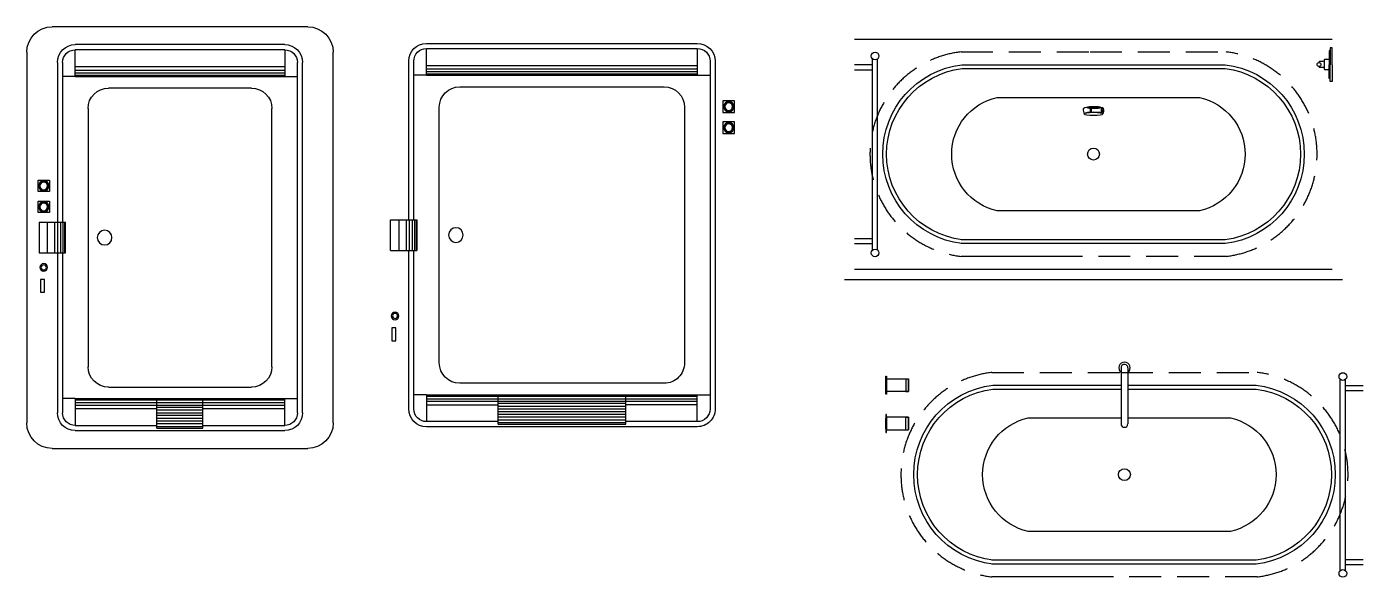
# Model space of a CAD drawing. Header units: millimetres. Extents: x 14385 to 129787, y 107826 to 186798.
# Drawn here: x 60271 to 65503, y 140163 to 142317 of the extents above; entities that cross this region are included whole.
import ezdxf

# ---------------------------------------------------------------- set-up
doc = ezdxf.new("R2010")
doc.units = ezdxf.units.MM
doc.header["$LTSCALE"] = 1000
doc.linetypes.add('HIDDEN2', pattern=[0.1875, 0.125, -0.0625])
doc.layers.add('FF-FIXT', color=31, linetype='Continuous')
doc.layers.add('FF-FURN', color=51, linetype='Continuous')

# ---------------------------------------------------------------- blocks, each defined once
blk = doc.blocks.new('A$C5D093933')
for p, q in [((810, 1346.2, -0.1), (690, 1346.2, -0.1)), ((690, 1346.2, -0.1), (690, 1243, -0.1)), ((810, 1346.2, -0.1), (810, 1243, -0.1)), ((124.9, 1205.3, -0.1), (20, 1205.3, -0.1)), ((20, 1205.3, -0.1), (20, 145.3, -0.1)), ((690, 1255.3, -0.1), (70, 1255.3, -0.1)), ((124.9, 1205.3, -0.1), (124.9, 1255.3, -0.1)), ((690, 1243, -0.1), (810, 1243, -0.1)), ((1430, 1255.3, -0.1), (810, 1255.3, -0.1)), ((1375.1, 1205.3, -0.1), (1375.1, 1255.3, -0.1)), ((1375.1, 1205.3, -0.1), (1480, 1205.3, -0.1)), ((1480, 925.3, -0.1), (1480, 1205.3, -0.1)), ((1490, 925.3, -0.1), (1375.1, 925.3, -0.1)), ((1375.1, 925.3, -0.1), (1375.1, 425.3, -0.1)), ((1490, 925.3, -0.1), (1490, 425.3, -0.1)), ((1490, 425.3, -0.1), (1375.1, 425.3, -0.1)), ((1480, 145.3, -0.1), (1480, 425.3, -0.1)), ((20, 145.3, -0.1), (124.9, 145.3, -0.1)), ((124.9, 145.3, -0.1), (124.9, 95.3, -0.1)), ((1480, 145.3, -0.1), (1375.1, 145.3, -0.1)), ((1375.1, 145.3, -0.1), (1375.1, 95.3, -0.1)), ((70, 95.3, -0.1), (1430, 95.3, -0.1))]:
    blk.add_line(p, q)
at = {"color": 8}
for p, q in [((690, 1313.6, -0.1), (810, 1313.6, -0.1)), ((690, 1275.3, -0.1), (70, 1275.3, -0.1)), ((690, 1285.7, -0.1), (810, 1285.7, -0.1)), ((690, 1273.9, -0.1), (810, 1273.9, -0.1)), ((690, 1262, -0.1), (810, 1262, -0.1)), ((1430, 1275.3, -0.1), (810, 1275.3, -0.1)), ((0, 1205.3, -0.1), (0, 145.3, -0.1)), ((86.2, 1205.3, -0.1), (86.2, 145.3, -0.1)), ((100, 1205.3, -0.1), (100, 145.3, -0.1)), ((109.8, 1205.3, -0.1), (109.8, 145.3, -0.1)), ((119.9, 1205.3, -0.1), (119.9, 145.3, -0.1)), ((124.9, 1205.3, -0.1), (124.9, 145.3, -0.1)), ((690, 1252.7, -0.1), (810, 1252.7, -0.1)), ((690, 1246.4, -0.1), (810, 1246.4, -0.1)), ((1375.1, 1205.3, -0.1), (1375.1, 145.3, -0.1)), ((1380.1, 1205.3, -0.1), (1380.1, 145.3, -0.1)), ((1390.2, 1205.3, -0.1), (1390.2, 145.3, -0.1)), ((1400, 1205.3, -0.1), (1400, 145.3, -0.1)), ((1413.8, 1205.3, -0.1), (1413.8, 925.3, -0.1)), ((1500, 145.3, -0.1), (1500, 1205.3, -0.1)), ((1250, 1155.3, -0.1), (250, 1155.3, -0.1)), ((170, 1075.3, -0.1), (170, 275.3, -0.1)), ((1330, 275.3, -0.1), (1330, 1075.3, -0.1)), ((1408.3, 925.3, -0.1), (1408.3, 425.3, -0.1)), ((1419.2, 925.3, -0.1), (1419.2, 425.3, -0.1)), ((1430, 925.3, -0.1), (1430, 425.3, -0.1)), ((1440, 925.3, -0.1), (1440, 425.3, -0.1)), ((1450.8, 925.3, -0.1), (1450.8, 425.3, -0.1)), ((1461.6, 925.3, -0.1), (1461.6, 425.3, -0.1)), ((1472.5, 925.3, -0.1), (1472.5, 425.3, -0.1)), ((1483.4, 925.3, -0.1), (1483.4, 425.3, -0.1)), ((1413.8, 145.3, -0.1), (1413.8, 425.3, -0.1)), ((250, 195.3, -0.1), (1250, 195.3, -0.1)), ((70, 75.3, -0.1), (1430, 75.3, -0.1))]:
    blk.add_line(p, q, dxfattribs=at)
at = {"elevation": -0.1}
for points in [[(1113.6, 1340.8), (1163.6, 1340.8), (1163.6, 1325.8), (1113.6, 1325.8)], [(225.2, 45), (270.2, 45), (270.2, 0), (225.2, 0)], [(307.4, 45), (352.4, 45), (352.4, 0), (307.4, 0)]]:
    blk.add_lwpolyline(points, close=True, dxfattribs=at)
at = {"color": 8}
for centre, radius in [((1066.6, 1328.5, -0.1), 15), ((1066.6, 1328.5, -0.1), 10), ((247.6, 22.1, -0.1), 20), ((247.6, 22.1, -0.1), 15), ((329.8, 22.1, -0.1), 20), ((329.8, 22.1, -0.1), 15)]:
    blk.add_circle(centre, radius, dxfattribs=at)
for centre, radius in [((750, 1090.3, -0.1), 28.6), ((247.6, 22.1, -0.1), 17), ((329.8, 22.1, -0.1), 17)]:
    blk.add_circle(centre, radius)
for centre, radius, start, end in [((70, 1205.3, -0.1), 70, 90, 180), ((1430, 1205.3, -0.1), 70, 0, 90), ((250, 1075.3, -0.1), 80, 90, 180), ((1250, 1075.3, -0.1), 80, 0, 90), ((250, 275.3, -0.1), 80, 180, 270), ((1250, 275.3, -0.1), 80, 270, 0), ((70, 145.3, -0.1), 70, 180, 270), ((1430, 145.3, -0.1), 70, 270, 0)]:
    blk.add_arc(centre, radius, start, end, dxfattribs=at)
for centre, start, end in [((70, 1205.3, -0.1), 90, 180), ((1430, 1205.3, -0.1), 0, 90), ((70, 145.3, -0.1), 180, 270), ((1430, 145.3, -0.1), 270, 0)]:
    blk.add_arc(centre, 50, start, end)
blk = doc.blocks.new('A$C1F43706B')
for p, q in [((-444.2, 825), (555.8, 825)), ((-354.2, 735), (-354.2, 630.1)), ((-354.2, 735), (465.8, 735)), ((465.8, 630.1), (465.8, 735)), ((-544.2, -725), (-544.2, 725)), ((-404.2, -685), (-404.2, 685)), ((515.8, 685), (515.8, 60)), ((655.8, 725), (655.8, -725)), ((-354.2, 630.1), (-404.2, 630.1)), ((465.8, 630.1), (515.8, 630.1)), ((606.7, 60), (503.5, 60)), ((503.5, -60), (503.5, 60)), ((606.7, 60), (606.7, -60)), ((606.7, -60), (503.5, -60)), ((515.8, -60), (515.8, -685)), ((-354.2, -630.1), (-404.2, -630.1)), ((-354.2, -735), (-354.2, -630.1)), ((-34.2, -745), (-34.2, -630.1)), ((145.8, -630.1), (-34.2, -630.1)), ((145.8, -745), (145.8, -630.1)), ((465.8, -630.1), (465.8, -735)), ((465.8, -630.1), (515.8, -630.1)), ((-34.2, -735), (-354.2, -735)), ((145.8, -745), (-34.2, -745)), ((465.8, -735), (145.8, -735)), ((555.8, -825), (-444.2, -825))]:
    blk.add_line(p, q)
at = {"color": 8}
for p, q in [((506.8, -60), (506.8, 60)), ((513.2, -60), (513.2, 60)), ((522.5, -60), (522.5, 60)), ((534.3, -60), (534.3, 60)), ((546.2, -60), (546.2, 60)), ((574.1, -60), (574.1, 60)), ((465.8, -635.1), (-354.2, -635.1)), ((465.8, -645.2), (-354.2, -645.2)), ((465.8, -655), (-354.2, -655)), ((145.8, -663.3), (-34.2, -663.3)), ((145.8, -674.2), (-34.2, -674.2)), ((465.8, -630.1), (145.8, -630.1)), ((465.8, -668.8), (145.8, -668.8)), ((145.8, -685), (-34.2, -685)), ((145.8, -695), (-34.2, -695)), ((145.8, -705.8), (-34.2, -705.8)), ((145.8, -716.6), (-34.2, -716.6)), ((145.8, -727.5), (-34.2, -727.5)), ((145.8, -738.4), (-34.2, -738.4))]:
    blk.add_line(p, q, dxfattribs=at)
for points in [[(566.2, 224.8), (566.2, 179.8), (611.2, 179.8), (611.2, 224.8)], [(566.2, 142.6), (566.2, 97.6), (611.2, 97.6), (611.2, 142.6)], [(601.3, -163.6), (601.3, -213.6), (586.3, -213.6), (586.3, -163.6)]]:
    blk.add_lwpolyline(points, close=True)
for centre, radius in [((589, 202.4), 20), ((589, 202.4), 15), ((589, 120.2), 20), ((589, 120.2), 15)]:
    blk.add_circle(centre, radius, dxfattribs=at)
for centre, radius in [((589, 202.4), 17), ((589, 120.2), 17), ((350.8, 0), 28.6)]:
    blk.add_circle(centre, radius)
for centre, radius, start, end in [((-444.2, 725), 100, 90, 180), ((555.8, 725), 100, 0, 90), ((-354.2, 685), 50, 90, 180), ((465.8, 685), 50, 0, 90), ((-444.2, -725), 100, 180, 270), ((-354.2, -685), 50, 180, 270), ((465.8, -685), 50, 270, 0), ((555.8, -725), 100, 270, 0)]:
    blk.add_arc(centre, radius, start, end)
at = {"layer": 'FF-FURN', "color": 8}
for p, q in [((-354.2, 755), (465.8, 755)), ((-424.2, -685), (-424.2, 685)), ((535.8, 685), (535.8, 60)), ((465.8, 668.8), (-354.2, 668.8)), ((465.8, 655), (-354.2, 655)), ((465.8, 645.2), (-354.2, 645.2)), ((465.8, 635.1), (-354.2, 635.1)), ((465.8, 630.1), (-354.2, 630.1)), ((-224.2, 585), (335.8, 585)), ((-304.2, -505), (-304.2, 505)), ((415.8, 505), (415.8, -505)), ((535.8, -60), (535.8, -685)), ((335.8, -585), (-224.2, -585)), ((-34.2, -630.1), (-354.2, -630.1)), ((-34.2, -668.8), (-354.2, -668.8)), ((465.8, -755), (-354.2, -755))]:
    blk.add_line(p, q, dxfattribs=at)
for radius in [15, 10]:
    blk.add_circle((589, -116.6), radius, dxfattribs=at)
for centre, radius, start, end in [((-354.2, 685), 70, 90, 180), ((465.8, 685), 70, 0, 90), ((-224.2, 505), 80, 90, 180), ((335.8, 505), 80, 0, 90), ((-224.2, -505), 80, 180, 270), ((335.8, -505), 80, 270, 0), ((-354.2, -685), 70, 180, 270), ((465.8, -685), 70, 270, 0)]:
    blk.add_arc(centre, radius, start, end, dxfattribs=at)

msp = doc.modelspace()

# ---------------------------------------------------------------- linework, layer by layer
at = {"layer": 'FF-FIXT'}
for p, q in [((63512, 142268.9), (65382, 142268.9)), ((63582, 142167.7), (63512, 142167.7)), ((63582, 141443.6), (63582, 142191.6)), ((63602, 141443.6), (63602, 142191.6)), ((63582, 142147.7), (63512, 142147.7)), ((64422.6, 142001.3), (64474.6, 142001.3)), ((64435.9, 141983.8), (64435.9, 142004.8)), ((64439.7, 141984), (64439.7, 142005)), ((63582, 141487.4), (63512, 141487.4)), ((63582, 141467.4), (63512, 141467.4)), ((63472, 141328.9), (65422, 141328.9)), ((63512, 141368.9), (65382, 141368.9)), ((64554.8, 140983.6), (64554.8, 140763.2)), ((64581.5, 140983.1), (64581.5, 140763.2)), ((63633.5, 140935.2), (63633.5, 140894.7)), ((65413.2, 140189.7), (65413.2, 140937.6)), ((65433.2, 140189.7), (65433.2, 140937.6)), ((65433.2, 140913.8), (65503.2, 140913.8)), ((65433.2, 140893.8), (65503.2, 140893.8)), ((63633.5, 140744.7), (63633.5, 140785.2)), ((65433.2, 140233.5), (65503.2, 140233.5)), ((65433.2, 140213.5), (65503.2, 140213.5))]:
    msp.add_line(p, q, dxfattribs=at)
at = {"layer": 'FF-FIXT', "linetype": 'HIDDEN2'}
for points in [[(64284.7, 141418.9), (63928.4, 141418.9, -0.891), (63928.4, 142218.9), (64433.6, 142218.9)], [(64433.6, 142218.9), (64966, 142218.9, -0.891), (64966, 141418.9), (63928.4, 141418.9)], [(64405.9, 140164.9), (64049.6, 140164.9, -0.891), (64049.6, 140964.9), (64554.8, 140964.9)], [(64554.8, 140964.9), (65087.2, 140964.9, -0.891), (65087.2, 140164.9), (64049.6, 140164.9)]]:
    msp.add_lwpolyline(points, format="xyb", dxfattribs=at)
at = {"layer": 'FF-FIXT'}
for points in [[(65374, 142222.9), (65370, 142222.9), (65370, 142168.9)], [(65382, 142168.9), (65382, 142235.1), (65374, 142235.1), (65374, 142168.9)], [(65382, 142168.9), (65382, 142235.1), (65374, 142235.1), (65374, 142168.9)], [(65374, 142114.8), (65370, 142114.8), (65370, 142168.9)], [(65382, 142168.9), (65382, 142102.7), (65374, 142102.7), (65374, 142168.9)], [(65382, 142168.9), (65382, 142102.7), (65374, 142102.7), (65374, 142168.9)], [(64423.1, 142000.5), (64422.8, 142000.8), (64422.7, 142001), (64422.6, 142001.3), (64422.7, 142001.6), (64422.8, 142001.9), (64423.1, 142002.1), (64423.4, 142002.4), (64423.9, 142002.7), (64424.4, 142002.9), (64425.1, 142003.2), (64425.8, 142003.4), (64426.7, 142003.6), (64427.6, 142003.9), (64428.6, 142004.1), (64429.7, 142004.3), (64430.8, 142004.5), (64432, 142004.7), (64433.3, 142004.8), (64434.7, 142005), (64436.1, 142005.1), (64437.5, 142005.2), (64439, 142005.4), (64440.6, 142005.5), (64442.1, 142005.5), (64443.7, 142005.6), (64445.4, 142005.6), (64447, 142005.7), (64448.6, 142005.7), (64450.2, 142005.7), (64451.9, 142005.6), (64453.5, 142005.6), (64455.1, 142005.5), (64456.6, 142005.5), (64458.2, 142005.4), (64459.7, 142005.2), (64461.1, 142005.1), (64462.5, 142005), (64463.9, 142004.8), (64465.2, 142004.7), (64466.4, 142004.5), (64467.6, 142004.3), (64468.6, 142004.1), (64469.6, 142003.9), (64470.6, 142003.6), (64471.4, 142003.4), (64472.1, 142003.2), (64472.8, 142002.9)], [(64423.1, 142001.2), (64422.8, 142001.4), (64422.7, 142001.6), (64422.6, 142001.9), (64422.7, 142002.1), (64422.8, 142002.3), (64423.1, 142002.5), (64423.4, 142002.7), (64423.9, 142002.9), (64424.4, 142003.1), (64425.1, 142003.3), (64425.8, 142003.5), (64426.7, 142003.7), (64427.6, 142003.8), (64428.6, 142004), (64429.7, 142004.2), (64430.8, 142004.3), (64432, 142004.4), (64433.3, 142004.6), (64434.7, 142004.7), (64436.1, 142004.8), (64437.5, 142004.9), (64439, 142005), (64440.6, 142005), (64442.1, 142005.1), (64443.7, 142005.2), (64445.3, 142005.2), (64447, 142005.2), (64448.6, 142005.2), (64450.2, 142005.2), (64451.9, 142005.2), (64453.5, 142005.2), (64455.1, 142005.1), (64456.6, 142005), (64458.2, 142005), (64459.7, 142004.9), (64461.1, 142004.8), (64462.5, 142004.7), (64463.9, 142004.6), (64465.2, 142004.4), (64466.4, 142004.3), (64467.6, 142004.2), (64468.6, 142004), (64469.6, 142003.8), (64470.6, 142003.7), (64471.4, 142003.5), (64472.1, 142003.3), (64472.8, 142003.1)], [(64474.6, 142001.9), (64474.6, 142001.6), (64474.4, 142001.4), (64474.1, 142001.2), (64473.8, 142001), (64473.3, 142000.8), (64472.8, 142000.6), (64472.1, 142000.4), (64471.4, 142000.2), (64470.6, 142000.1), (64469.6, 141999.9), (64468.6, 141999.7), (64467.6, 141999.6), (64466.4, 141999.4), (64465.2, 141999.3), (64463.9, 141999.1), (64462.5, 141999), (64461.1, 141998.9), (64459.7, 141998.8), (64458.2, 141998.7), (64456.6, 141998.7), (64455.1, 141998.6), (64453.5, 141998.6), (64451.9, 141998.5), (64450.2, 141998.5), (64448.6, 141998.5), (64447, 141998.5), (64445.3, 141998.5), (64443.7, 141998.6), (64442.1, 141998.6), (64440.6, 141998.7), (64439, 141998.7), (64437.5, 141998.8), (64436.1, 141998.9), (64434.7, 141999), (64433.3, 141999.1), (64432, 141999.3), (64430.8, 141999.4), (64429.7, 141999.6), (64428.6, 141999.7), (64427.6, 141999.9), (64426.7, 142000.1), (64425.8, 142000.2), (64425.1, 142000.4), (64424.4, 142000.6), (64423.9, 142000.8), (64423.4, 142001), (64423.1, 142001.2)], [(64474.6, 142001.3), (64474.6, 142001), (64474.4, 142000.8), (64474.1, 142000.5), (64473.8, 142000.2), (64473.3, 142000), (64472.8, 141999.7), (64472.1, 141999.5), (64471.4, 141999.2), (64470.6, 141999), (64469.6, 141998.7), (64468.6, 141998.5), (64467.6, 141998.3), (64466.4, 141998.1), (64465.2, 141998), (64463.9, 141997.8), (64462.5, 141997.6), (64461.1, 141997.5), (64459.7, 141997.4), (64458.2, 141997.3), (64456.6, 141997.2), (64455.1, 141997.1), (64453.5, 141997), (64451.9, 141997), (64450.2, 141997), (64448.6, 141997), (64447, 141997), (64445.4, 141997), (64443.7, 141997), (64442.1, 141997.1), (64440.6, 141997.2), (64439, 141997.3), (64437.5, 141997.4), (64436.1, 141997.5), (64434.7, 141997.6), (64433.3, 141997.8), (64432, 141998), (64430.8, 141998.1), (64429.7, 141998.3), (64428.6, 141998.5), (64427.6, 141998.7), (64426.7, 141999), (64425.8, 141999.2), (64425.1, 141999.5), (64424.4, 141999.7), (64423.9, 142000), (64423.4, 142000.2), (64423.1, 142000.5)], [(64472.8, 142003.1), (64473.3, 142002.9), (64473.8, 142002.7), (64474.1, 142002.5), (64474.4, 142002.3), (64474.6, 142002.1), (64474.6, 142001.9)], [(64472.8, 142002.9), (64473.3, 142002.7), (64473.8, 142002.4), (64474.1, 142002.1), (64474.4, 142001.9), (64474.6, 142001.6), (64474.6, 142001.3)], [(63712.5, 140939.9), (63712.5, 140889.9), (63722.5, 140889.9), (63722.5, 140939.9)], [(63712.5, 140739.9), (63712.5, 140789.9), (63722.5, 140789.9), (63722.5, 140739.9)]]:
    msp.add_lwpolyline(points, dxfattribs=at)
for points in [[(64284.7, 141468.9), (63931.3, 141468.9, -0.883937), (63931.3, 142168.9), (64433.6, 142168.9)], [(63931.3, 142168.9), (64963, 142168.9, -0.883937), (64963, 141468.9), (63928.4, 141468.9)], [(65350.4, 142180.7), (65331.4, 142180.7, 0.414214), (65329.8, 142179.1), (65329.8, 142177.3)], [(65370, 142189.2), (65352, 142189.2, 0.414214), (65350.4, 142187.6), (65350.4, 142151.7, 0.414214), (65352, 142150.1), (65370, 142150.1)], [(64284.7, 141483.9), (63932.3, 141483.9, -0.881529), (63932.3, 142153.9), (64433.6, 142153.9)], [(63932.3, 142153.9), (64962.1, 142153.9, -0.881529), (64962.1, 141483.9), (63928.4, 141483.9)], [(65329.8, 142162.3), (65329.8, 142160.5, 0.414214), (65331.4, 142158.9), (65350.4, 142158.9)], [(64070.1, 142040.7), (64862.3, 142040.7, -0.803427), (64862.3, 141597.1), (64070.1, 141597.1, -0.803427), (64070.1, 142040.7), (64862.3, 142040.7)], [(64405.9, 140214.9), (64052.5, 140214.9, -0.883937), (64052.5, 140914.9), (64554.8, 140914.9)], [(64581.5, 140914.9), (65084.2, 140914.9, -0.883937), (65084.2, 140214.9), (64049.6, 140214.9)], [(64405.9, 140229.9), (64053.5, 140229.9, -0.881529), (64053.5, 140899.9), (64554.8, 140899.9)], [(64581.5, 140899.9), (65083.3, 140899.9, -0.881529), (65083.3, 140229.9), (64049.6, 140229.9)], [(64581.5, 140786.7), (64983.5, 140786.7, -0.803427), (64983.5, 140343.1), (64191.3, 140343.1, -0.803427), (64191.3, 140786.7), (64554.8, 140786.7)]]:
    msp.add_lwpolyline(points, format="xyb", dxfattribs=at)
for points in [[(63633.5, 140879.9), (63633.5, 140949.9), (63636.5, 140949.9), (63636.5, 140879.9)], [(63636.5, 140889.9), (63636.5, 140939.9), (63722.5, 140939.9), (63722.5, 140889.9)], [(63633.5, 140799.9), (63633.5, 140729.9), (63636.5, 140729.9), (63636.5, 140799.9)], [(63636.5, 140789.9), (63636.5, 140739.9), (63722.5, 140739.9), (63722.5, 140789.9)]]:
    msp.add_lwpolyline(points, close=True, dxfattribs=at)
for centre, radius in [((63592, 142202.7), 15), ((65329.8, 142169.8), 7.5), ((64447, 141818.9), 23.2), ((63592, 141432.4), 15), ((65423.2, 140948.8), 15), ((64568.2, 140565.1), 23.2), ((65423.2, 140178.5), 15)]:
    msp.add_circle(centre, radius, dxfattribs=at)
for centre, radius, start, end in [((64452.8, 141993), 45.8, 175.51, 201.8237), ((64428.4, 141988.8), 50.3, 351.307, 15.9258), ((64431.8, 141988.2), 50.3, 350.7768, 15.4604), ((64452.4, 141990.1), 34.7, 336.0731, 11.0841), ((64568.2, 140983.1), 22.3, 306.8596, 233.1246), ((64568.2, 140983.1), 13.4, 359.9793, 180.9034), ((64568.2, 140763.5), 13.4, 181.2777, 358.7032)]:
    msp.add_arc(centre, radius, start, end, dxfattribs=at)
at = {"layer": 'FF-FIXT', "extrusion": (0, 0, -1)}
for centre, start_param, end_param in [((64446.8, 141996.9), 3.141753, 6.328827), ((64446.8, 141975.8), 3.483275, 6.013332)]:
    msp.add_ellipse(centre, major_axis=(39.6, 0.3), ratio=0.20952, start_param=start_param, end_param=end_param, dxfattribs=at)
msp.add_ellipse((64447.2, 141976.1), major_axis=(-36.9, 0.1), ratio=0.139039, dxfattribs=at)

# ---------------------------------------------------------------- block references
at = {"layer": 'FF-FIXT', "xscale": -1}
msp.add_blockref('A$C1F43706B', (60926.5, 141492.3, 0.5), dxfattribs=at)
at = {"layer": 'FF-FIXT', "extrusion": (0, 0, -1), "zscale": -1, "rotation": 270}
msp.add_blockref('A$C5D093933', (-63041.3, 142252.3, -0.2), dxfattribs=at)

doc.saveas('drawing.dxf')
